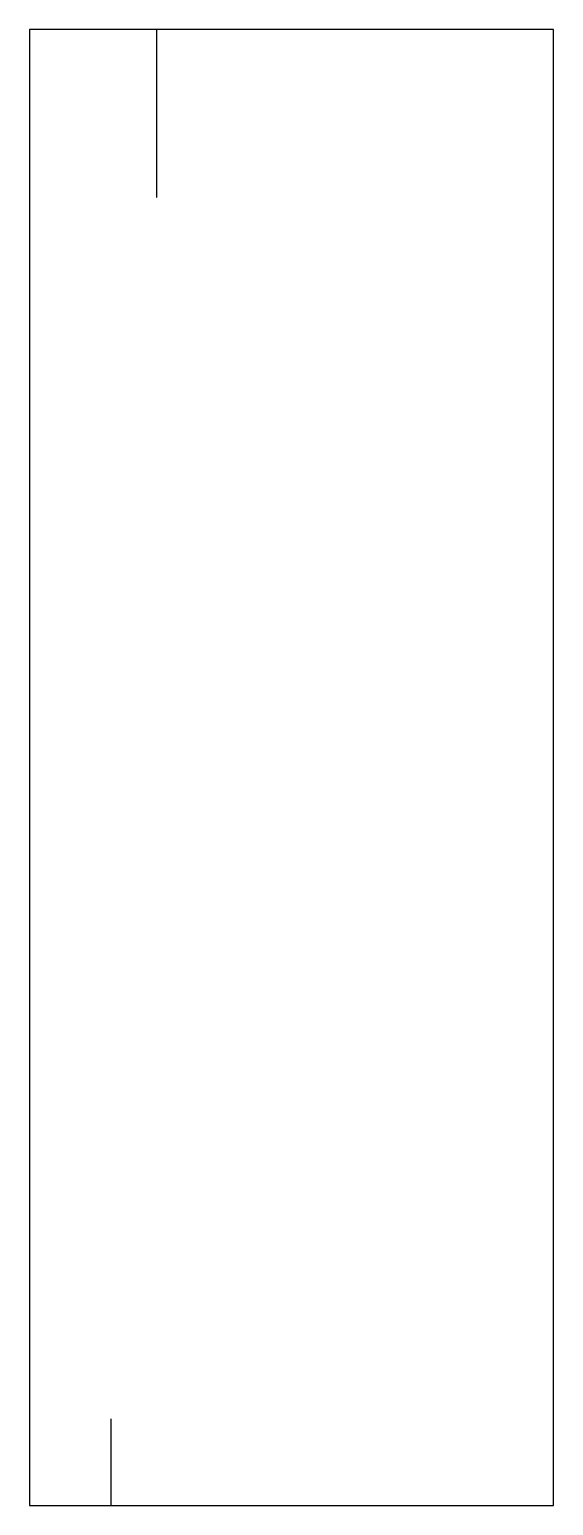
# Model space of a CAD drawing. Header units: millimetres. Extents: x 5170 to 5225, y 1370 to 1525.
import ezdxf

# ---------------------------------------------------------------- set-up
doc = ezdxf.new("R2010")
doc.units = ezdxf.units.MM

msp = doc.modelspace()

# ---------------------------------------------------------------- linework, layer by layer
for p, q in [((5183.35, 1507.23), (5183.35, 1524.85)), ((5178.54, 1379.08), (5178.54, 1370))]:
    msp.add_line(p, q)
msp.add_lwpolyline([(5170, 1370), (5225, 1370), (5225, 1524.85), (5170, 1524.85), (5170, 1370)])

doc.saveas('drawing.dxf')
